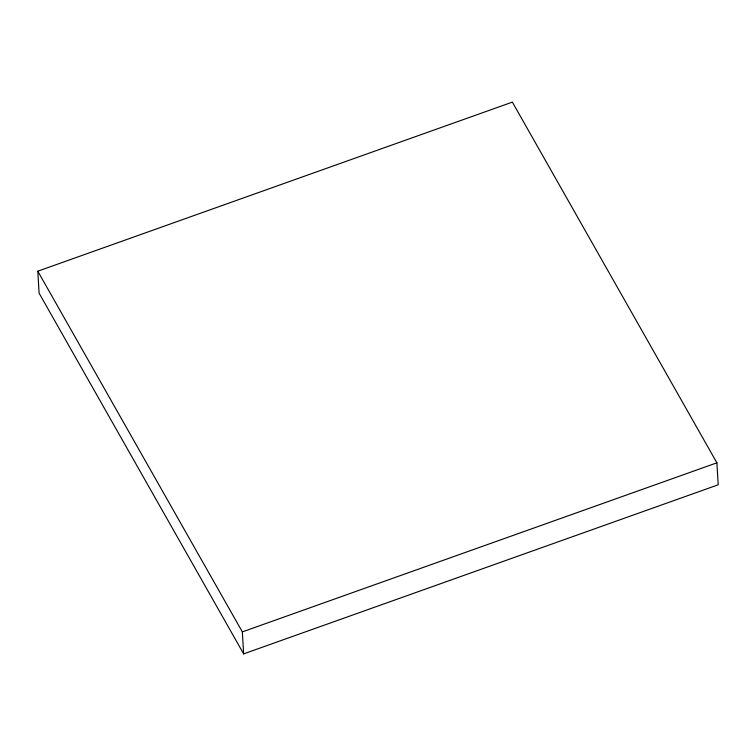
<?xml version="1.0" encoding="UTF-8"?>
<svg xmlns="http://www.w3.org/2000/svg" width="756" height="756" viewBox="0 0 756 756"><rect width="100%" height="100%" fill="white"/><g stroke="black" fill="none" stroke-linecap="round" stroke-linejoin="round"><path stroke-width="1.13" d="M37.8 271.206L512.351 102.117L716.896 462.814L718.2 484.794L243.649 653.883L39.104 293.186L37.8 271.206L242.345 631.893L243.649 653.883M242.345 631.893L716.896 462.814"/></g></svg>
